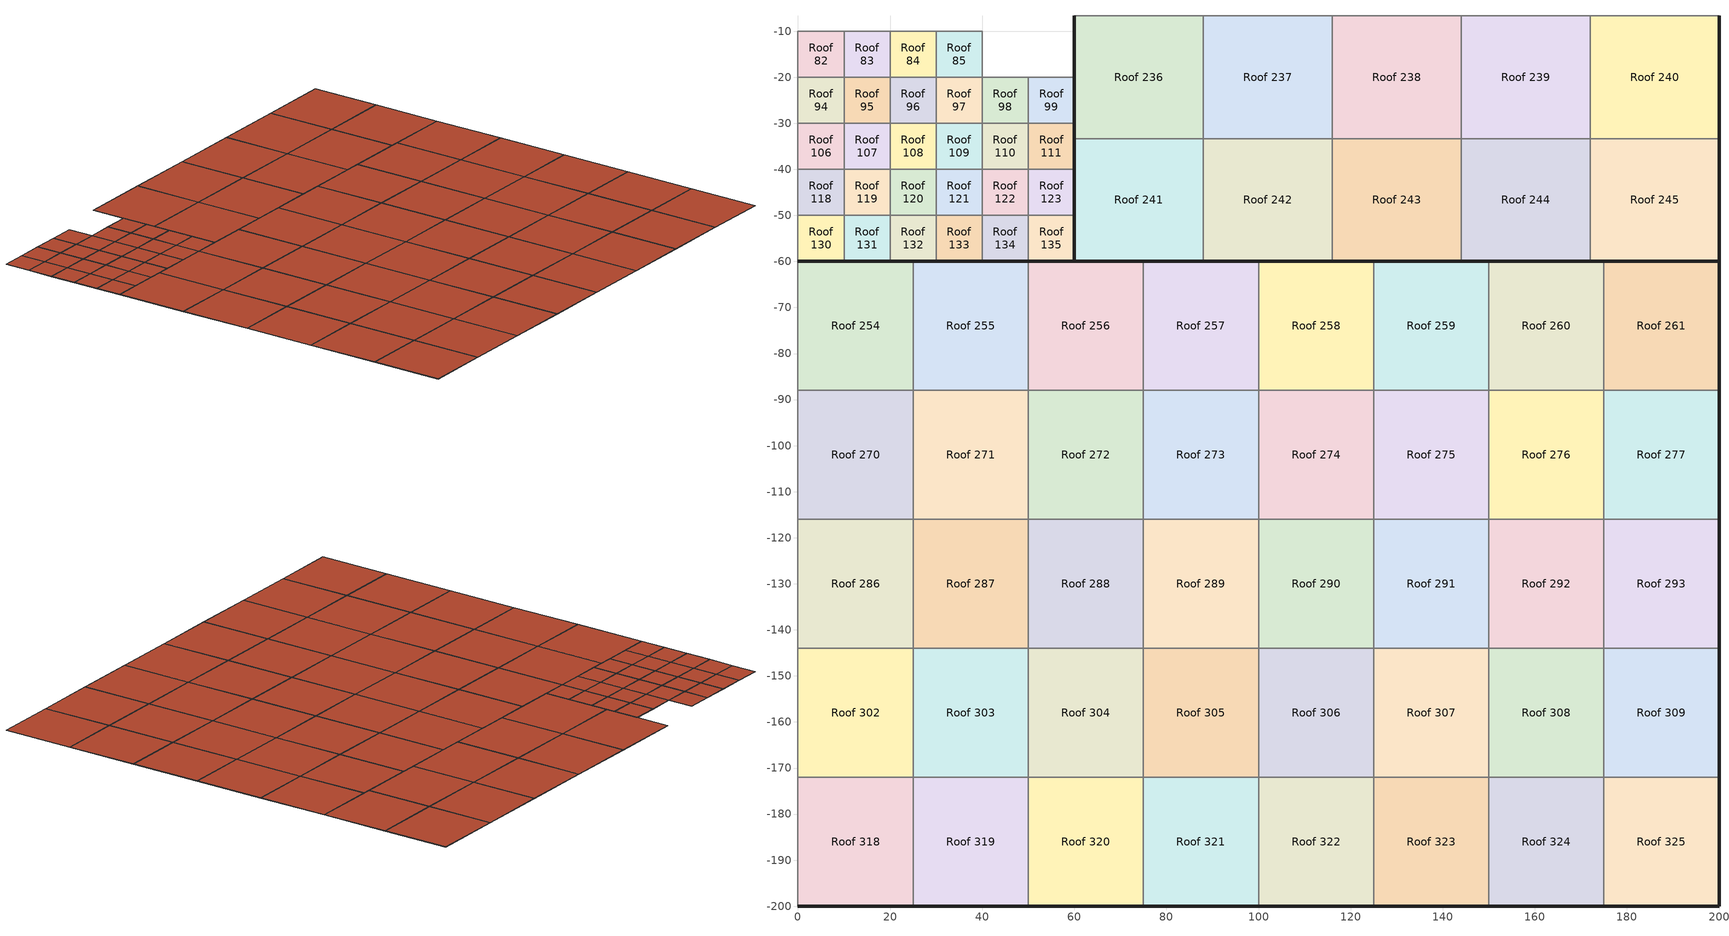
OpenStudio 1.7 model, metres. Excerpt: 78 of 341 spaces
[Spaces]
Roof 82
 floor ground: 0,-10 10,-10 10,-20 0,-20 z-0.1
 wall to Roof 70: 10,-10 0,-10 z-0.1:0
 wall to Roof 83: 10,-20 10,-10 z-0.1:0
 wall to Roof 94: 0,-20 10,-20 z-0.1:0
 wall to Roof 81: 0,-10 0,-20 z-0.1:0
 roof outside: 0,-20 10,-20 10,-10 0,-10 z0
Roof 83
 floor ground: 10,-10 20,-10 20,-20 10,-20 z-0.1
 wall to Roof 71: 20,-10 10,-10 z-0.1:0
 wall to Roof 84: 20,-20 20,-10 z-0.1:0
 wall to Roof 95: 10,-20 20,-20 z-0.1:0
 roof outside: 10,-20 20,-20 20,-10 10,-10 z0
Roof 84
 floor ground: 20,-10 30,-10 30,-20 20,-20 z-0.1
 wall to Roof 72: 30,-10 20,-10 z-0.1:0
 wall to Roof 85: 30,-20 30,-10 z-0.1:0
 wall to Roof 96: 20,-20 30,-20 z-0.1:0
 roof outside: 20,-20 30,-20 30,-10 20,-10 z0
Roof 85
 floor ground: 30,-10 40,-10 40,-20 30,-20 z-0.1
 wall to Roof 73: 40,-10 30,-10 z-0.1:0
 wall to Roof 86: 40,-20 40,-10 z-0.1:0
 wall to Roof 97: 30,-20 40,-20 z-0.1:0
 roof outside: 30,-20 40,-20 40,-10 30,-10 z0
Roof 94
 floor ground: 0,-20 10,-20 10,-30 0,-30 z-0.1
 wall to Roof 95: 10,-30 10,-20 z-0.1:0
 wall to Roof 106: 0,-30 10,-30 z-0.1:0
 wall to Roof 93: 0,-20 0,-30 z-0.1:0
 roof outside: 0,-30 10,-30 10,-20 0,-20 z0
Roof 95
 floor ground: 10,-20 20,-20 20,-30 10,-30 z-0.1
 wall to Roof 96: 20,-30 20,-20 z-0.1:0
 wall to Roof 107: 10,-30 20,-30 z-0.1:0
 roof outside: 10,-30 20,-30 20,-20 10,-20 z0
Roof 96
 floor ground: 20,-20 30,-20 30,-30 20,-30 z-0.1
 wall to Roof 97: 30,-30 30,-20 z-0.1:0
 wall to Roof 108: 20,-30 30,-30 z-0.1:0
 roof outside: 20,-30 30,-30 30,-20 20,-20 z0
Roof 97
 floor ground: 30,-20 40,-20 40,-30 30,-30 z-0.1
 wall to Roof 98: 40,-30 40,-20 z-0.1:0
 wall to Roof 109: 30,-30 40,-30 z-0.1:0
 roof outside: 30,-30 40,-30 40,-20 30,-20 z0
Roof 98
 floor ground: 40,-20 50,-20 50,-30 40,-30 z-0.1
 wall to Roof 86: 50,-20 40,-20 z-0.1:0
 wall to Roof 99: 50,-30 50,-20 z-0.1:0
 wall to Roof 110: 40,-30 50,-30 z-0.1:0
 roof outside: 40,-30 50,-30 50,-20 40,-20 z0
Roof 99
 floor ground: 50,-20 60,-20 60,-30 50,-30 z-0.1
 wall outside: 60,-30 60,-20 z-0.1:0
 wall to Roof 87: 60,-20 50,-20 z-0.1:0
 wall to Roof 111: 50,-30 60,-30 z-0.1:0
 roof outside: 50,-30 60,-30 60,-20 50,-20 z0
Roof 106
 floor ground: 0,-30 10,-30 10,-40 0,-40 z-0.1
 wall to Roof 107: 10,-40 10,-30 z-0.1:0
 wall to Roof 118: 0,-40 10,-40 z-0.1:0
 wall to Roof 105: 0,-30 0,-40 z-0.1:0
 roof outside: 0,-40 10,-40 10,-30 0,-30 z0
Roof 107
 floor ground: 10,-30 20,-30 20,-40 10,-40 z-0.1
 wall to Roof 108: 20,-40 20,-30 z-0.1:0
 wall to Roof 119: 10,-40 20,-40 z-0.1:0
 roof outside: 10,-40 20,-40 20,-30 10,-30 z0
Roof 108
 floor ground: 20,-30 30,-30 30,-40 20,-40 z-0.1
 wall to Roof 109: 30,-40 30,-30 z-0.1:0
 wall to Roof 120: 20,-40 30,-40 z-0.1:0
 roof outside: 20,-40 30,-40 30,-30 20,-30 z0
Roof 109
 floor ground: 30,-30 40,-30 40,-40 30,-40 z-0.1
 wall to Roof 110: 40,-40 40,-30 z-0.1:0
 wall to Roof 121: 30,-40 40,-40 z-0.1:0
 roof outside: 30,-40 40,-40 40,-30 30,-30 z0
Roof 110
 floor ground: 40,-30 50,-30 50,-40 40,-40 z-0.1
 wall to Roof 111: 50,-40 50,-30 z-0.1:0
 wall to Roof 122: 40,-40 50,-40 z-0.1:0
 roof outside: 40,-40 50,-40 50,-30 40,-30 z0
Roof 111
 floor ground: 50,-30 60,-30 60,-40 50,-40 z-0.1
 wall outside: 60,-40 60,-30 z-0.1:0
 wall to Roof 123: 50,-40 60,-40 z-0.1:0
 roof outside: 50,-40 60,-40 60,-30 50,-30 z0
Roof 118
 floor ground: 0,-40 10,-40 10,-50 0,-50 z-0.1
 wall to Roof 119: 10,-50 10,-40 z-0.1:0
 wall to Roof 130: 0,-50 10,-50 z-0.1:0
 wall to Roof 117: 0,-40 0,-50 z-0.1:0
 roof outside: 0,-50 10,-50 10,-40 0,-40 z0
Roof 119
 floor ground: 10,-40 20,-40 20,-50 10,-50 z-0.1
 wall to Roof 120: 20,-50 20,-40 z-0.1:0
 wall to Roof 131: 10,-50 20,-50 z-0.1:0
 roof outside: 10,-50 20,-50 20,-40 10,-40 z0
Roof 120
 floor ground: 20,-40 30,-40 30,-50 20,-50 z-0.1
 wall to Roof 121: 30,-50 30,-40 z-0.1:0
 wall to Roof 132: 20,-50 30,-50 z-0.1:0
 roof outside: 20,-50 30,-50 30,-40 20,-40 z0
Roof 121
 floor ground: 30,-40 40,-40 40,-50 30,-50 z-0.1
 wall to Roof 122: 40,-50 40,-40 z-0.1:0
 wall to Roof 133: 30,-50 40,-50 z-0.1:0
 roof outside: 30,-50 40,-50 40,-40 30,-40 z0
Roof 122
 floor ground: 40,-40 50,-40 50,-50 40,-50 z-0.1
 wall to Roof 123: 50,-50 50,-40 z-0.1:0
 wall to Roof 134: 40,-50 50,-50 z-0.1:0
 roof outside: 40,-50 50,-50 50,-40 40,-40 z0
Roof 123
 floor ground: 50,-40 60,-40 60,-50 50,-50 z-0.1
 wall outside: 60,-50 60,-40 z-0.1:0
 wall to Roof 135: 50,-50 60,-50 z-0.1:0
 roof outside: 50,-50 60,-50 60,-40 50,-40 z0
Roof 130
 floor ground: 0,-50 10,-50 10,-60 0,-60 z-0.1
 wall outside: 0,-60 10,-60 z-0.1:0
 wall to Roof 131: 10,-60 10,-50 z-0.1:0
 wall to Roof 129: 0,-50 0,-60 z-0.1:0
 roof outside: 0,-60 10,-60 10,-50 0,-50 z0
Roof 131
 floor ground: 10,-50 20,-50 20,-60 10,-60 z-0.1
 wall outside: 10,-60 20,-60 z-0.1:0
 wall to Roof 132: 20,-60 20,-50 z-0.1:0
 roof outside: 10,-60 20,-60 20,-50 10,-50 z0
Roof 132
 floor ground: 20,-50 30,-50 30,-60 20,-60 z-0.1
 wall outside: 20,-60 30,-60 z-0.1:0
 wall to Roof 133: 30,-60 30,-50 z-0.1:0
 roof outside: 20,-60 30,-60 30,-50 20,-50 z0
Roof 133
 floor ground: 30,-50 40,-50 40,-60 30,-60 z-0.1
 wall outside: 30,-60 40,-60 z-0.1:0
 wall to Roof 134: 40,-60 40,-50 z-0.1:0
 roof outside: 30,-60 40,-60 40,-50 30,-50 z0
Roof 134
 floor ground: 40,-50 50,-50 50,-60 40,-60 z-0.1
 wall outside: 40,-60 50,-60 z-0.1:0
 wall to Roof 135: 50,-60 50,-50 z-0.1:0
 roof outside: 40,-60 50,-60 50,-50 40,-50 z0
Roof 135
 floor ground: 50,-50 60,-50 60,-60 50,-60 z-0.1
 wall outside: 50,-60 60,-60 60,-50 z-0.1:0
 roof outside: 50,-60 60,-60 60,-50 50,-50 z0
Roof 236
 floor ground: 60,-6.67 88,-6.67 88,-33.33 60,-33.33 z-0.1
 wall outside: 60,-6.67 60,-33.33 z-0.1:0
 wall to Roof 231: 88,-6.67 60,-6.67 z-0.1:0
 wall to Roof 237: 88,-33.33 88,-6.67 z-0.1:0
 wall to Roof 241: 60,-33.33 88,-33.33 z-0.1:0
 roof outside: 60,-33.33 88,-33.33 88,-6.67 60,-6.67 z0
Roof 237
 floor ground: 88,-6.67 116,-6.67 116,-33.33 88,-33.33 z-0.1
 wall to Roof 232: 116,-6.67 88,-6.67 z-0.1:0
 wall to Roof 238: 116,-33.33 116,-6.67 z-0.1:0
 wall to Roof 242: 88,-33.33 116,-33.33 z-0.1:0
 roof outside: 88,-33.33 116,-33.33 116,-6.67 88,-6.67 z0
Roof 238
 floor ground: 116,-6.67 144,-6.67 144,-33.33 116,-33.33 z-0.1
 wall to Roof 233: 144,-6.67 116,-6.67 z-0.1:0
 wall to Roof 239: 144,-33.33 144,-6.67 z-0.1:0
 wall to Roof 243: 116,-33.33 144,-33.33 z-0.1:0
 roof outside: 116,-33.33 144,-33.33 144,-6.67 116,-6.67 z0
Roof 239
 floor ground: 144,-6.67 172,-6.67 172,-33.33 144,-33.33 z-0.1
 wall to Roof 234: 172,-6.67 144,-6.67 z-0.1:0
 wall to Roof 240: 172,-33.33 172,-6.67 z-0.1:0
 wall to Roof 244: 144,-33.33 172,-33.33 z-0.1:0
 roof outside: 144,-33.33 172,-33.33 172,-6.67 144,-6.67 z0
Roof 240
 floor ground: 172,-6.67 200,-6.67 200,-33.33 172,-33.33 z-0.1
 wall outside: 200,-33.33 200,-6.67 z-0.1:0
 wall to Roof 235: 200,-6.67 172,-6.67 z-0.1:0
 wall to Roof 245: 172,-33.33 200,-33.33 z-0.1:0
 roof outside: 172,-33.33 200,-33.33 200,-6.67 172,-6.67 z0
Roof 241
 floor ground: 60,-33.33 88,-33.33 88,-60 60,-60 z-0.1
 wall outside: 60,-33.33 60,-60 88,-60 z-0.1:0
 wall to Roof 242: 88,-60 88,-33.33 z-0.1:0
 roof outside: 60,-60 88,-60 88,-33.33 60,-33.33 z0
Roof 242
 floor ground: 88,-33.33 116,-33.33 116,-60 88,-60 z-0.1
 wall outside: 88,-60 116,-60 z-0.1:0
 wall to Roof 243: 116,-60 116,-33.33 z-0.1:0
 roof outside: 88,-60 116,-60 116,-33.33 88,-33.33 z0
Roof 243
 floor ground: 116,-33.33 144,-33.33 144,-60 116,-60 z-0.1
 wall outside: 116,-60 144,-60 z-0.1:0
 wall to Roof 244: 144,-60 144,-33.33 z-0.1:0
 roof outside: 116,-60 144,-60 144,-33.33 116,-33.33 z0
Roof 244
 floor ground: 144,-33.33 172,-33.33 172,-60 144,-60 z-0.1
 wall outside: 144,-60 172,-60 z-0.1:0
 wall to Roof 245: 172,-60 172,-33.33 z-0.1:0
 roof outside: 144,-60 172,-60 172,-33.33 144,-33.33 z0
Roof 245
 floor ground: 172,-33.33 200,-33.33 200,-60 172,-60 z-0.1
 wall outside: 172,-60 200,-60 200,-33.33 z-0.1:0
 roof outside: 172,-60 200,-60 200,-33.33 172,-33.33 z0
Roof 254
 floor ground: 0,-60 25,-60 25,-88 0,-88 z-0.1
 wall outside: 25,-60 0,-60 z-0.1:0
 wall to Roof 255: 25,-88 25,-60 z-0.1:0
 wall to Roof 270: 0,-88 25,-88 z-0.1:0
 wall to Roof 253: 0,-60 0,-88 z-0.1:0
 roof outside: 0,-88 25,-88 25,-60 0,-60 z0
Roof 255
 floor ground: 25,-60 50,-60 50,-88 25,-88 z-0.1
 wall outside: 50,-60 25,-60 z-0.1:0
 wall to Roof 256: 50,-88 50,-60 z-0.1:0
 wall to Roof 271: 25,-88 50,-88 z-0.1:0
 roof outside: 25,-88 50,-88 50,-60 25,-60 z0
Roof 256
 floor ground: 50,-60 75,-60 75,-88 50,-88 z-0.1
 wall outside: 75,-60 50,-60 z-0.1:0
 wall to Roof 257: 75,-88 75,-60 z-0.1:0
 wall to Roof 272: 50,-88 75,-88 z-0.1:0
 roof outside: 50,-88 75,-88 75,-60 50,-60 z0
Roof 257
 floor ground: 75,-60 100,-60 100,-88 75,-88 z-0.1
 wall outside: 100,-60 75,-60 z-0.1:0
 wall to Roof 258: 100,-88 100,-60 z-0.1:0
 wall to Roof 273: 75,-88 100,-88 z-0.1:0
 roof outside: 75,-88 100,-88 100,-60 75,-60 z0
Roof 258
 floor ground: 100,-60 125,-60 125,-88 100,-88 z-0.1
 wall outside: 125,-60 100,-60 z-0.1:0
 wall to Roof 259: 125,-88 125,-60 z-0.1:0
 wall to Roof 274: 100,-88 125,-88 z-0.1:0
 roof outside: 100,-88 125,-88 125,-60 100,-60 z0
Roof 259
 floor ground: 125,-60 150,-60 150,-88 125,-88 z-0.1
 wall outside: 150,-60 125,-60 z-0.1:0
 wall to Roof 260: 150,-88 150,-60 z-0.1:0
 wall to Roof 275: 125,-88 150,-88 z-0.1:0
 roof outside: 125,-88 150,-88 150,-60 125,-60 z0
Roof 260
 floor ground: 150,-60 175,-60 175,-88 150,-88 z-0.1
 wall outside: 175,-60 150,-60 z-0.1:0
 wall to Roof 261: 175,-88 175,-60 z-0.1:0
 wall to Roof 276: 150,-88 175,-88 z-0.1:0
 roof outside: 150,-88 175,-88 175,-60 150,-60 z0
Roof 261
 floor ground: 175,-60 200,-60 200,-88 175,-88 z-0.1
 wall outside: 200,-88 200,-60 175,-60 z-0.1:0
 wall to Roof 277: 175,-88 200,-88 z-0.1:0
 roof outside: 175,-88 200,-88 200,-60 175,-60 z0
Roof 270
 floor ground: 0,-88 25,-88 25,-116 0,-116 z-0.1
 wall to Roof 271: 25,-116 25,-88 z-0.1:0
 wall to Roof 286: 0,-116 25,-116 z-0.1:0
 wall to Roof 269: 0,-88 0,-116 z-0.1:0
 roof outside: 0,-116 25,-116 25,-88 0,-88 z0
Roof 271
 floor ground: 25,-88 50,-88 50,-116 25,-116 z-0.1
 wall to Roof 272: 50,-116 50,-88 z-0.1:0
 wall to Roof 287: 25,-116 50,-116 z-0.1:0
 roof outside: 25,-116 50,-116 50,-88 25,-88 z0
Roof 272
 floor ground: 50,-88 75,-88 75,-116 50,-116 z-0.1
 wall to Roof 273: 75,-116 75,-88 z-0.1:0
 wall to Roof 288: 50,-116 75,-116 z-0.1:0
 roof outside: 50,-116 75,-116 75,-88 50,-88 z0
Roof 273
 floor ground: 75,-88 100,-88 100,-116 75,-116 z-0.1
 wall to Roof 274: 100,-116 100,-88 z-0.1:0
 wall to Roof 289: 75,-116 100,-116 z-0.1:0
 roof outside: 75,-116 100,-116 100,-88 75,-88 z0
Roof 274
 floor ground: 100,-88 125,-88 125,-116 100,-116 z-0.1
 wall to Roof 275: 125,-116 125,-88 z-0.1:0
 wall to Roof 290: 100,-116 125,-116 z-0.1:0
 roof outside: 100,-116 125,-116 125,-88 100,-88 z0
Roof 275
 floor ground: 125,-88 150,-88 150,-116 125,-116 z-0.1
 wall to Roof 276: 150,-116 150,-88 z-0.1:0
 wall to Roof 291: 125,-116 150,-116 z-0.1:0
 roof outside: 125,-116 150,-116 150,-88 125,-88 z0
Roof 276
 floor ground: 150,-88 175,-88 175,-116 150,-116 z-0.1
 wall to Roof 277: 175,-116 175,-88 z-0.1:0
 wall to Roof 292: 150,-116 175,-116 z-0.1:0
 roof outside: 150,-116 175,-116 175,-88 150,-88 z0
Roof 277
 floor ground: 175,-88 200,-88 200,-116 175,-116 z-0.1
 wall outside: 200,-116 200,-88 z-0.1:0
 wall to Roof 293: 175,-116 200,-116 z-0.1:0
 roof outside: 175,-116 200,-116 200,-88 175,-88 z0
Roof 286
 floor ground: 0,-116 25,-116 25,-144 0,-144 z-0.1
 wall to Roof 287: 25,-144 25,-116 z-0.1:0
 wall to Roof 302: 0,-144 25,-144 z-0.1:0
 wall to Roof 285: 0,-116 0,-144 z-0.1:0
 roof outside: 0,-144 25,-144 25,-116 0,-116 z0
Roof 287
 floor ground: 25,-116 50,-116 50,-144 25,-144 z-0.1
 wall to Roof 288: 50,-144 50,-116 z-0.1:0
 wall to Roof 303: 25,-144 50,-144 z-0.1:0
 roof outside: 25,-144 50,-144 50,-116 25,-116 z0
Roof 288
 floor ground: 50,-116 75,-116 75,-144 50,-144 z-0.1
 wall to Roof 289: 75,-144 75,-116 z-0.1:0
 wall to Roof 304: 50,-144 75,-144 z-0.1:0
 roof outside: 50,-144 75,-144 75,-116 50,-116 z0
Roof 289
 floor ground: 75,-116 100,-116 100,-144 75,-144 z-0.1
 wall to Roof 290: 100,-144 100,-116 z-0.1:0
 wall to Roof 305: 75,-144 100,-144 z-0.1:0
 roof outside: 75,-144 100,-144 100,-116 75,-116 z0
Roof 290
 floor ground: 100,-116 125,-116 125,-144 100,-144 z-0.1
 wall to Roof 291: 125,-144 125,-116 z-0.1:0
 wall to Roof 306: 100,-144 125,-144 z-0.1:0
 roof outside: 100,-144 125,-144 125,-116 100,-116 z0
Roof 291
 floor ground: 125,-116 150,-116 150,-144 125,-144 z-0.1
 wall to Roof 292: 150,-144 150,-116 z-0.1:0
 wall to Roof 307: 125,-144 150,-144 z-0.1:0
 roof outside: 125,-144 150,-144 150,-116 125,-116 z0
Roof 292
 floor ground: 150,-116 175,-116 175,-144 150,-144 z-0.1
 wall to Roof 293: 175,-144 175,-116 z-0.1:0
 wall to Roof 308: 150,-144 175,-144 z-0.1:0
 roof outside: 150,-144 175,-144 175,-116 150,-116 z0
Roof 293
 floor ground: 175,-116 200,-116 200,-144 175,-144 z-0.1
 wall outside: 200,-144 200,-116 z-0.1:0
 wall to Roof 309: 175,-144 200,-144 z-0.1:0
 roof outside: 175,-144 200,-144 200,-116 175,-116 z0
Roof 302
 floor ground: 0,-144 25,-144 25,-172 0,-172 z-0.1
 wall to Roof 303: 25,-172 25,-144 z-0.1:0
 wall to Roof 318: 0,-172 25,-172 z-0.1:0
 wall to Roof 301: 0,-144 0,-172 z-0.1:0
 roof outside: 0,-172 25,-172 25,-144 0,-144 z0
Roof 303
 floor ground: 25,-144 50,-144 50,-172 25,-172 z-0.1
 wall to Roof 304: 50,-172 50,-144 z-0.1:0
 wall to Roof 319: 25,-172 50,-172 z-0.1:0
 roof outside: 25,-172 50,-172 50,-144 25,-144 z0
Roof 304
 floor ground: 50,-144 75,-144 75,-172 50,-172 z-0.1
 wall to Roof 305: 75,-172 75,-144 z-0.1:0
 wall to Roof 320: 50,-172 75,-172 z-0.1:0
 roof outside: 50,-172 75,-172 75,-144 50,-144 z0
Roof 305
 floor ground: 75,-144 100,-144 100,-172 75,-172 z-0.1
 wall to Roof 306: 100,-172 100,-144 z-0.1:0
 wall to Roof 321: 75,-172 100,-172 z-0.1:0
 roof outside: 75,-172 100,-172 100,-144 75,-144 z0
Roof 306
 floor ground: 100,-144 125,-144 125,-172 100,-172 z-0.1
 wall to Roof 307: 125,-172 125,-144 z-0.1:0
 wall to Roof 322: 100,-172 125,-172 z-0.1:0
 roof outside: 100,-172 125,-172 125,-144 100,-144 z0
Roof 307
 floor ground: 125,-144 150,-144 150,-172 125,-172 z-0.1
 wall to Roof 308: 150,-172 150,-144 z-0.1:0
 wall to Roof 323: 125,-172 150,-172 z-0.1:0
 roof outside: 125,-172 150,-172 150,-144 125,-144 z0
Roof 308
 floor ground: 150,-144 175,-144 175,-172 150,-172 z-0.1
 wall to Roof 309: 175,-172 175,-144 z-0.1:0
 wall to Roof 324: 150,-172 175,-172 z-0.1:0
 roof outside: 150,-172 175,-172 175,-144 150,-144 z0
Roof 309
 floor ground: 175,-144 200,-144 200,-172 175,-172 z-0.1
 wall outside: 200,-172 200,-144 z-0.1:0
 wall to Roof 325: 175,-172 200,-172 z-0.1:0
 roof outside: 175,-172 200,-172 200,-144 175,-144 z0
Roof 318
 floor ground: 0,-172 25,-172 25,-200 0,-200 z-0.1
 wall outside: 0,-200 25,-200 z-0.1:0
 wall to Roof 319: 25,-200 25,-172 z-0.1:0
 wall to Roof 317: 0,-172 0,-200 z-0.1:0
 roof outside: 0,-200 25,-200 25,-172 0,-172 z0
Roof 319
 floor ground: 25,-172 50,-172 50,-200 25,-200 z-0.1
 wall outside: 25,-200 50,-200 z-0.1:0
 wall to Roof 320: 50,-200 50,-172 z-0.1:0
 roof outside: 25,-200 50,-200 50,-172 25,-172 z0
Roof 320
 floor ground: 50,-172 75,-172 75,-200 50,-200 z-0.1
 wall outside: 50,-200 75,-200 z-0.1:0
 wall to Roof 321: 75,-200 75,-172 z-0.1:0
 roof outside: 50,-200 75,-200 75,-172 50,-172 z0
Roof 321
 floor ground: 75,-172 100,-172 100,-200 75,-200 z-0.1
 wall outside: 75,-200 100,-200 z-0.1:0
 wall to Roof 322: 100,-200 100,-172 z-0.1:0
 roof outside: 75,-200 100,-200 100,-172 75,-172 z0
Roof 322
 floor ground: 100,-172 125,-172 125,-200 100,-200 z-0.1
 wall outside: 100,-200 125,-200 z-0.1:0
 wall to Roof 323: 125,-200 125,-172 z-0.1:0
 roof outside: 100,-200 125,-200 125,-172 100,-172 z0
Roof 323
 floor ground: 125,-172 150,-172 150,-200 125,-200 z-0.1
 wall outside: 125,-200 150,-200 z-0.1:0
 wall to Roof 324: 150,-200 150,-172 z-0.1:0
 roof outside: 125,-200 150,-200 150,-172 125,-172 z0
Roof 324
 floor ground: 150,-172 175,-172 175,-200 150,-200 z-0.1
 wall outside: 150,-200 175,-200 z-0.1:0
 wall to Roof 325: 175,-200 175,-172 z-0.1:0
 roof outside: 150,-200 175,-200 175,-172 150,-172 z0
Roof 325
 floor ground: 175,-172 200,-172 200,-200 175,-200 z-0.1
 wall outside: 175,-200 200,-200 200,-172 z-0.1:0
 roof outside: 175,-200 200,-200 200,-172 175,-172 z0
[Building]
Building 1: North Axis {deg}=0; Default Construction Set=MyConsturction
[Construction]
ASHRAE 90.1-2004 ExtWall Mass ClimateZone 6: 1IN Stucco, 8IN CONCRETE HW RefBldg, Mass NonRes Wall Insulation-1.69, 1/2IN Gypsum
Interior Window: Clear 3mm
Interior Partition: G05 25mm wood
Exterior Door: F08 Metal surface, I01 25mm insulation board
ASHRAE 90.1-2004 ExtWindow ClimateZone 4-6: Fixed Window 3.24/0.39/0.31
[Material] Thermal Absorptance=0.9
Name | Roughness | Thickness {m} | Conductivity {W/m-K} | Density {kg/m3} | Specific Heat {J/kg-K} | Solar Absorptance | Visible Absorptance
1IN Stucco | Smooth | 0.0253 | 0.6918 | 1858 | 837 | 0.92 | 0.92
8IN CONCRETE HW RefBldg | Rough | 0.2032 | 1.311 | 2240 | 836.8 | 0.7 | 0.7
Mass NonRes Wall Insulation-1.69 | MediumRough | 0.0623673 | 0.049 | 265 | 836.8 | 0.7 | 0.7
1/2IN Gypsum | Smooth | 0.0127 | 0.16 | 784.9 | 830 | 0.4 | 0.4
G05 25mm wood | MediumSmooth | 0.0254 | 0.15 | 608 | 1630 | 0.5 | 0.5
F08 Metal surface | Smooth | 0.0008 | 45.28 | 7824 | 500 | 0.7 | 0.7
I01 25mm insulation board | MediumRough | 0.0254 | 0.03 | 43 | 1210 | 0.6 | 0.6
[WindowMaterial:SimpleGlazingSystem]
Fixed Window 3.24/0.39/0.31: U-Factor {W/m2-K}=3.23646; Solar Heat Gain Coefficient=0.39; Visible Transmittance=0.31
[WindowMaterial:Glazing]
Clear 3mm: Optical Data Type=SpectralAverage; Thickness {m}=0.003; Solar Transmittance at Normal Incidence=0.837; Front Side Solar Reflectance at Normal Incidence=0.075; Back Side Solar Reflectance at Normal Incidence=0; Visible Transmittance at Normal Incidence=0.898; Front Side Visible Reflectance at Normal Incidence=0.081; Back Side Visible Reflectance at Normal Incidence=0; Infrared Transmittance at Normal Incidence=0; Front Side Infrared Hemispherical Emissivity=0.84; Back Side Infrared Hemispherical Emissivity=0.84; Conductivity {W/m-K}=0.9; Dirt Correction Factor for Solar and Visible Transmittance=1; Solar Diffusing=No
[DefaultConstructionSet]
MyConsturction: Default Exterior Surface Constructions=Default Surface Constructions 1; Default Interior Surface Constructions=Default Surface Constructions 1; Default Ground Contact Surface Constructions=Default Surface Constructions 1; Default Exterior SubSurface Constructions=Default Sub Surface Constructions 1; Default Interior SubSurface Constructions=Default Sub Surface Constructions 1; Interior Partition Construction=Interior Partition
[DefaultSurfaceConstructions]
Default Surface Constructions 1: Floor Construction=ASHRAE 90.1-2004 ExtWall Mass ClimateZone 6; Wall Construction=ASHRAE 90.1-2004 ExtWall Mass ClimateZone 6; Roof Ceiling Construction=ASHRAE 90.1-2004 ExtWall Mass ClimateZone 6
[DefaultSubSurfaceConstructions]
Default Sub Surface Constructions 1: Fixed Window Construction=ASHRAE 90.1-2004 ExtWindow ClimateZone 4-6; Operable Window Construction=ASHRAE 90.1-2004 ExtWindow ClimateZone 4-6; Door Construction=Exterior Door; Glass Door Construction=ASHRAE 90.1-2004 ExtWindow ClimateZone 4-6; Skylight Construction=ASHRAE 90.1-2004 ExtWindow ClimateZone 4-6; Tubular Daylight Dome Construction=Interior Window; Tubular Daylight Diffuser Construction=Interior Window
[Space]
Name | Thermal Zone
Roof 82 | Thermal Zone 51
Roof 83 | Thermal Zone 114
Roof 84 | Thermal Zone 100
Roof 85 | Thermal Zone 147
Roof 94 | Thermal Zone 139
Roof 95 | Thermal Zone 136
Roof 96 | Thermal Zone 48
Roof 97 | Thermal Zone 107
Roof 98 | Thermal Zone 127
Roof 99 | Thermal Zone 128
Roof 106 | Thermal Zone 67
Roof 107 | Thermal Zone 101
Roof 108 | Thermal Zone 57
Roof 109 | Thermal Zone 129
Roof 110 | Thermal Zone 123
Roof 111 | Thermal Zone 104
Roof 118 | Thermal Zone 52
Roof 119 | Thermal Zone 150
Roof 120 | Thermal Zone 137
Roof 121 | Thermal Zone 135
Roof 122 | Thermal Zone 81
Roof 123 | Thermal Zone 83
Roof 130 | Thermal Zone 95
Roof 131 | Thermal Zone 133
Roof 132 | Thermal Zone 88
Roof 133 | Thermal Zone 142
Roof 134 | Thermal Zone 59
Roof 135 | Thermal Zone 65
Roof 236 | Thermal Zone 250
Roof 237 | Thermal Zone 241
Roof 238 | Thermal Zone 256
Roof 239 | Thermal Zone 233
Roof 240 | Thermal Zone 246
Roof 241 | Thermal Zone 230
Roof 242 | Thermal Zone 239
Roof 243 | Thermal Zone 220
Roof 244 | Thermal Zone 258
Roof 245 | Thermal Zone 224
Roof 254 | Thermal Zone 322
Roof 255 | Thermal Zone 302
Roof 256 | Thermal Zone 290
Roof 257 | Thermal Zone 338
Roof 258 | Thermal Zone 340
Roof 259 | Thermal Zone 330
Roof 260 | Thermal Zone 294
Roof 261 | Thermal Zone 307
Roof 270 | Thermal Zone 328
Roof 271 | Thermal Zone 262
Roof 272 | Thermal Zone 283
Roof 273 | Thermal Zone 288
Roof 274 | Thermal Zone 309
Roof 275 | Thermal Zone 284
Roof 276 | Thermal Zone 285
Roof 277 | Thermal Zone 306
Roof 286 | Thermal Zone 292
Roof 287 | Thermal Zone 301
Roof 288 | Thermal Zone 299
Roof 289 | Thermal Zone 269
Roof 290 | Thermal Zone 315
Roof 291 | Thermal Zone 329
Roof 292 | Thermal Zone 341
Roof 293 | Thermal Zone 293
Roof 302 | Thermal Zone 280
Roof 303 | Thermal Zone 291
Roof 304 | Thermal Zone 308
Roof 305 | Thermal Zone 304
Roof 306 | Thermal Zone 317
Roof 307 | Thermal Zone 327
Roof 308 | Thermal Zone 267
Roof 309 | Thermal Zone 296
Roof 318 | Thermal Zone 270
Roof 319 | Thermal Zone 289
Roof 320 | Thermal Zone 311
Roof 321 | Thermal Zone 334
Roof 322 | Thermal Zone 266
Roof 323 | Thermal Zone 278
Roof 324 | Thermal Zone 316
Roof 325 | Thermal Zone 287
[ThermalZone] Use Ideal Air Loads=No
Thermal Zone 48; Thermal Zone 51; Thermal Zone 52; Thermal Zone 57; Thermal Zone 59; Thermal Zone 65; Thermal Zone 67; Thermal Zone 81; Thermal Zone 83; Thermal Zone 88; Thermal Zone 95; Thermal Zone 100; Thermal Zone 101; Thermal Zone 104; Thermal Zone 107; Thermal Zone 114; Thermal Zone 123; Thermal Zone 127; Thermal Zone 128; Thermal Zone 129; Thermal Zone 133; Thermal Zone 135; Thermal Zone 136; Thermal Zone 137; Thermal Zone 139; Thermal Zone 142; Thermal Zone 147; Thermal Zone 150; Thermal Zone 220; Thermal Zone 224; Thermal Zone 230; Thermal Zone 233; Thermal Zone 239; Thermal Zone 241; Thermal Zone 246; Thermal Zone 250; Thermal Zone 256; Thermal Zone 258; Thermal Zone 262; Thermal Zone 266; Thermal Zone 267; Thermal Zone 269; Thermal Zone 270; Thermal Zone 278; Thermal Zone 280; Thermal Zone 283; Thermal Zone 284; Thermal Zone 285; Thermal Zone 287; Thermal Zone 288; Thermal Zone 289; Thermal Zone 290; Thermal Zone 291; Thermal Zone 292; Thermal Zone 293; Thermal Zone 294; Thermal Zone 296; Thermal Zone 299; Thermal Zone 301; Thermal Zone 302; Thermal Zone 304; Thermal Zone 306; Thermal Zone 307; Thermal Zone 308; Thermal Zone 309; Thermal Zone 311; Thermal Zone 315; Thermal Zone 316; Thermal Zone 317; Thermal Zone 322; Thermal Zone 327; Thermal Zone 328; Thermal Zone 329; Thermal Zone 330; Thermal Zone 334; Thermal Zone 338; Thermal Zone 340; Thermal Zone 341
